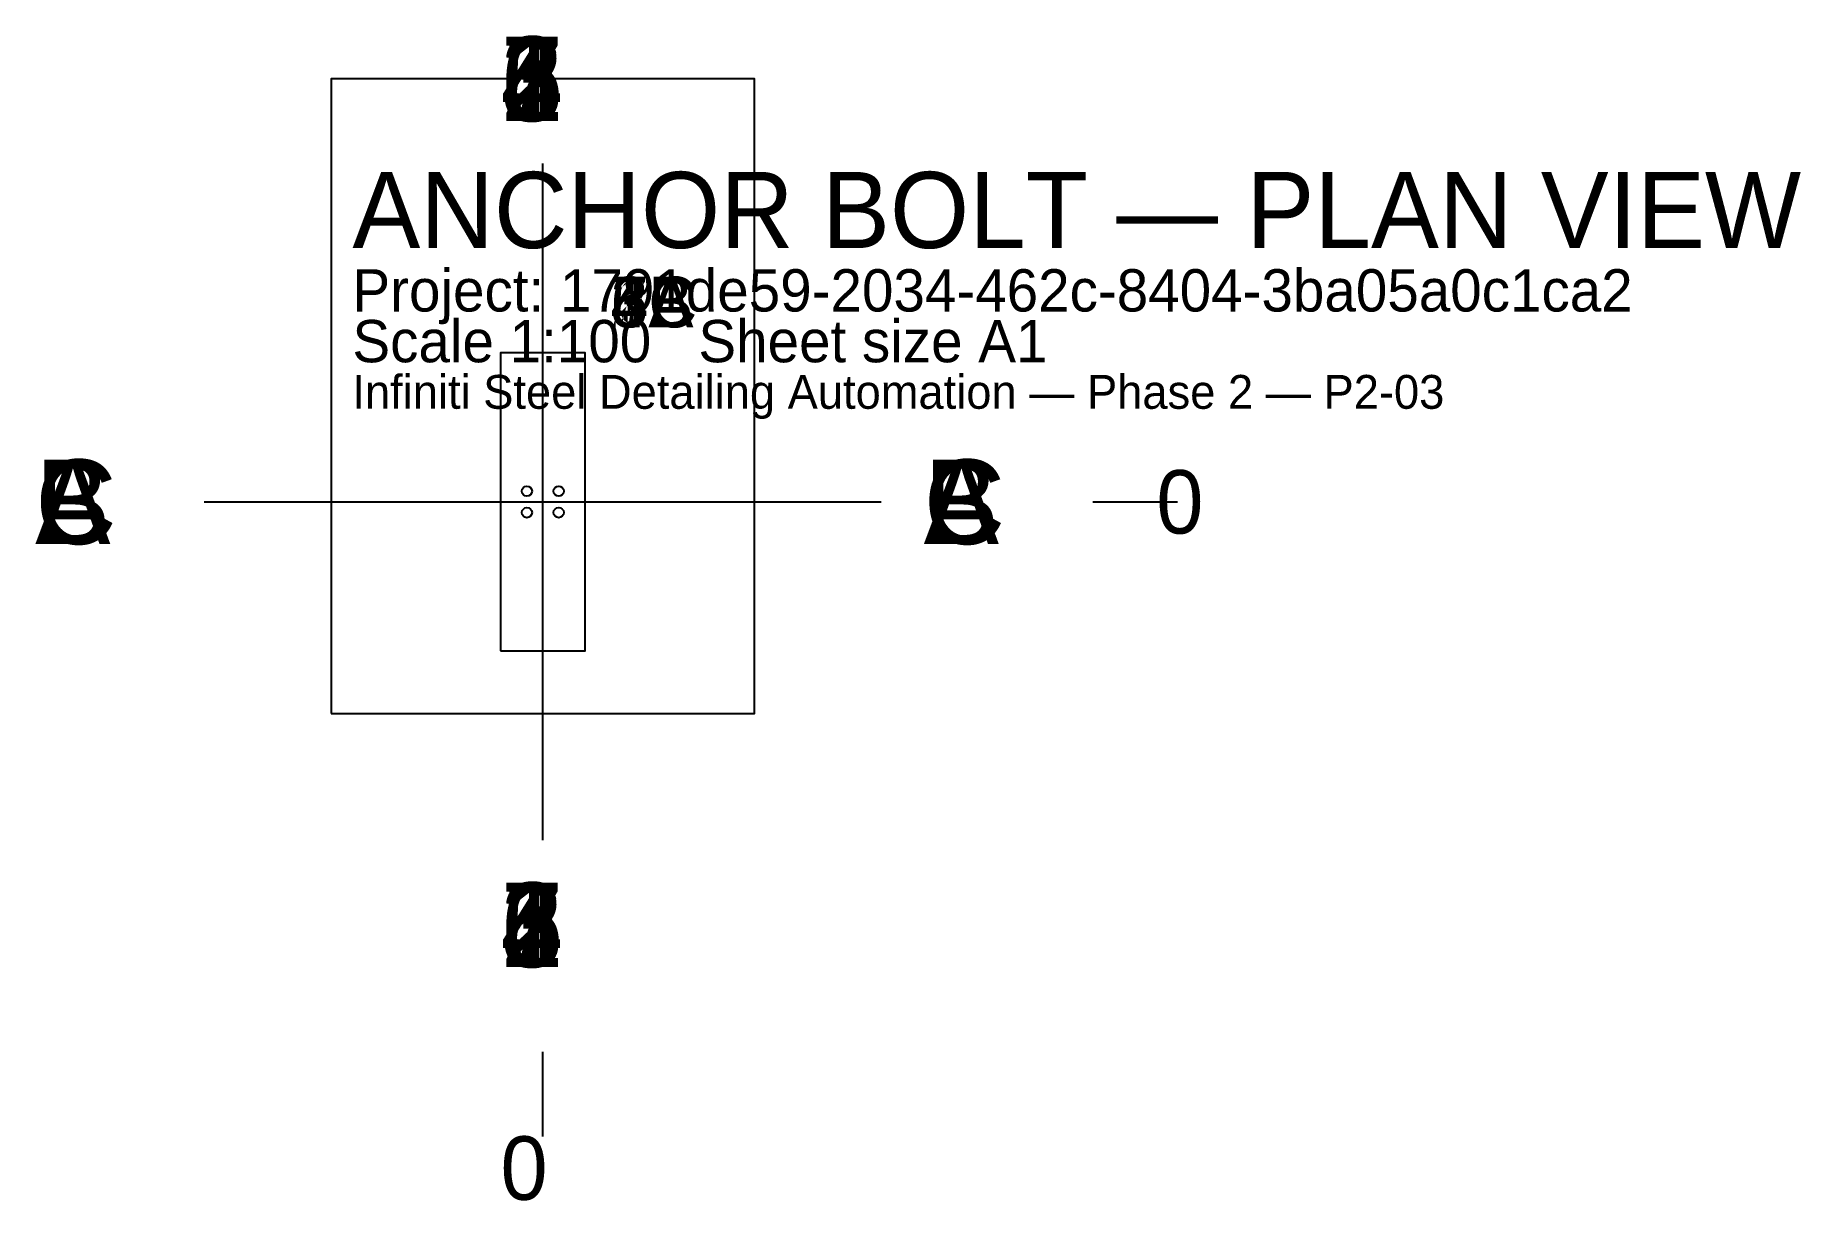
# Model space of a CAD drawing. Header units: metres. Extents: x -1199 to 2973, y -1652 to 1103.
import ezdxf

# ---------------------------------------------------------------- set-up
doc = ezdxf.new("R2010")
doc.units = ezdxf.units.M
for name, color, linetype in [('BASE_PLATE', 7, 'Continuous'), ('BOLTS', 7, 'Continuous'), ('CENTRE', 7, 'Continuous'), ('DIM', 7, 'Continuous'), ('GRID', 7, 'Continuous'), ('TEXT', 7, 'Continuous')]:
    doc.layers.add(name, color=color, linetype=linetype)

msp = doc.modelspace()

# ---------------------------------------------------------------- linework, layer by layer
msp.add_lwpolyline([(-500, -500), (500, -500), (500, 1000), (-500, 1000)], close=True)
at = {"layer": 'BASE_PLATE'}
msp.add_lwpolyline([(-100, -352.405), (100, -352.405), (100, 352.405), (-100, 352.405)], close=True, dxfattribs=at)
msp.add_lwpolyline([(-100, -352.405), (100, -352.405), (100, 352.405), (-100, 352.405)], close=True, dxfattribs=at)
msp.add_lwpolyline([(-100, -352.405), (100, -352.405), (100, 352.405), (-100, 352.405)], close=True, dxfattribs=at)
msp.add_lwpolyline([(-100, -352.405), (100, -352.405), (100, 352.405), (-100, 352.405)], close=True, dxfattribs=at)
msp.add_lwpolyline([(-100, -352.405), (100, -352.405), (100, 352.405), (-100, 352.405)], close=True, dxfattribs=at)
msp.add_lwpolyline([(-100, -352.405), (100, -352.405), (100, 352.405), (-100, 352.405)], close=True, dxfattribs=at)
msp.add_lwpolyline([(-100, -352.405), (100, -352.405), (100, 352.405), (-100, 352.405)], close=True, dxfattribs=at)
msp.add_lwpolyline([(-100, -352.405), (100, -352.405), (100, 352.405), (-100, 352.405)], close=True, dxfattribs=at)
msp.add_lwpolyline([(-100, -352.405), (100, -352.405), (100, 352.405), (-100, 352.405)], close=True, dxfattribs=at)
msp.add_lwpolyline([(-100, -352.405), (100, -352.405), (100, 352.405), (-100, 352.405)], close=True, dxfattribs=at)
msp.add_lwpolyline([(-100, -352.405), (100, -352.405), (100, 352.405), (-100, 352.405)], close=True, dxfattribs=at)
msp.add_lwpolyline([(-100, -352.405), (100, -352.405), (100, 352.405), (-100, 352.405)], close=True, dxfattribs=at)
msp.add_lwpolyline([(-100, -352.405), (100, -352.405), (100, 352.405), (-100, 352.405)], close=True, dxfattribs=at)
msp.add_lwpolyline([(-100, -352.405), (100, -352.405), (100, 352.405), (-100, 352.405)], close=True, dxfattribs=at)
msp.add_lwpolyline([(-100, -352.405), (100, -352.405), (100, 352.405), (-100, 352.405)], close=True, dxfattribs=at)
msp.add_lwpolyline([(-100, -352.405), (100, -352.405), (100, 352.405), (-100, 352.405)], close=True, dxfattribs=at)
msp.add_lwpolyline([(-100, -352.405), (100, -352.405), (100, 352.405), (-100, 352.405)], close=True, dxfattribs=at)
msp.add_lwpolyline([(-100, -352.405), (100, -352.405), (100, 352.405), (-100, 352.405)], close=True, dxfattribs=at)
msp.add_lwpolyline([(-100, -352.405), (100, -352.405), (100, 352.405), (-100, 352.405)], close=True, dxfattribs=at)
msp.add_lwpolyline([(-100, -352.405), (100, -352.405), (100, 352.405), (-100, 352.405)], close=True, dxfattribs=at)
msp.add_lwpolyline([(-100, -352.405), (100, -352.405), (100, 352.405), (-100, 352.405)], close=True, dxfattribs=at)
at = {"layer": 'BOLTS'}
for centre in [(-37.5, 25.4), (-37.5, 25.4), (-37.5, 25.4), (-37.5, 25.4), (-37.5, 25.4), (-37.5, 25.4), (-37.5, 25.4), (-37.5, 25.4), (-37.5, 25.4), (-37.5, 25.4), (-37.5, 25.4), (-37.5, 25.4), (-37.5, 25.4), (-37.5, 25.4), (-37.5, 25.4), (-37.5, 25.4), (-37.5, 25.4), (-37.5, 25.4), (-37.5, 25.4), (-37.5, 25.4), (-37.5, 25.4), (37.5, 25.4), (37.5, 25.4), (37.5, 25.4), (37.5, 25.4), (37.5, 25.4), (37.5, 25.4), (37.5, 25.4), (37.5, 25.4), (37.5, 25.4), (37.5, 25.4), (37.5, 25.4), (37.5, 25.4), (37.5, 25.4), (37.5, 25.4), (37.5, 25.4), (37.5, 25.4), (37.5, 25.4), (37.5, 25.4), (37.5, 25.4), (37.5, 25.4), (37.5, 25.4), (-37.5, -25.4), (-37.5, -25.4), (-37.5, -25.4), (-37.5, -25.4), (-37.5, -25.4), (-37.5, -25.4), (-37.5, -25.4), (-37.5, -25.4), (-37.5, -25.4), (-37.5, -25.4), (-37.5, -25.4), (-37.5, -25.4), (-37.5, -25.4), (-37.5, -25.4), (-37.5, -25.4), (-37.5, -25.4), (-37.5, -25.4), (-37.5, -25.4), (-37.5, -25.4), (-37.5, -25.4), (-37.5, -25.4), (37.5, -25.4), (37.5, -25.4), (37.5, -25.4), (37.5, -25.4), (37.5, -25.4), (37.5, -25.4), (37.5, -25.4), (37.5, -25.4), (37.5, -25.4), (37.5, -25.4), (37.5, -25.4), (37.5, -25.4), (37.5, -25.4), (37.5, -25.4), (37.5, -25.4), (37.5, -25.4), (37.5, -25.4), (37.5, -25.4), (37.5, -25.4), (37.5, -25.4), (37.5, -25.4)]:
    msp.add_circle(centre, 12, dxfattribs=at)
at = {"layer": 'CENTRE'}
for p, q in [((0, -400), (0, 400)), ((0, -400), (0, 400)), ((0, -400), (0, 400)), ((0, -400), (0, 400)), ((0, -400), (0, 400)), ((0, -400), (0, 400)), ((0, -400), (0, 400)), ((0, -400), (0, 400)), ((0, -400), (0, 400)), ((0, -400), (0, 400)), ((0, -400), (0, 400)), ((0, -400), (0, 400)), ((0, -400), (0, 400)), ((0, -400), (0, 400)), ((0, -400), (0, 400)), ((0, -400), (0, 400)), ((0, -400), (0, 400)), ((0, -400), (0, 400)), ((0, -400), (0, 400)), ((0, -400), (0, 400)), ((0, -400), (0, 400)), ((-400, 0), (400, 0)), ((-400, 0), (400, 0)), ((-400, 0), (400, 0)), ((-400, 0), (400, 0)), ((-400, 0), (400, 0)), ((-400, 0), (400, 0)), ((-400, 0), (400, 0)), ((-400, 0), (400, 0)), ((-400, 0), (400, 0)), ((-400, 0), (400, 0)), ((-400, 0), (400, 0)), ((-400, 0), (400, 0)), ((-400, 0), (400, 0)), ((-400, 0), (400, 0)), ((-400, 0), (400, 0)), ((-400, 0), (400, 0)), ((-400, 0), (400, 0)), ((-400, 0), (400, 0)), ((-400, 0), (400, 0)), ((-400, 0), (400, 0)), ((-400, 0), (400, 0))]:
    msp.add_line(p, q, dxfattribs=at)
at = {"layer": 'DIM'}
for p, q in [((1300, 0), (1500, 0)), ((1300, 0), (1500, 0)), ((1300, 0), (1500, 0)), ((1300, 0), (1500, 0)), ((1400, 0), (1400, 0)), ((1400, 0), (1400, 0)), ((0, -1500), (0, -1300)), ((0, -1500), (0, -1300)), ((0, -1500), (0, -1300)), ((0, -1500), (0, -1300)), ((0, -1500), (0, -1300)), ((0, -1500), (0, -1300)), ((0, -1500), (0, -1300)), ((0, -1500), (0, -1300)), ((0, -1500), (0, -1300)), ((0, -1500), (0, -1300)), ((0, -1500), (0, -1300)), ((0, -1500), (0, -1300)), ((0, -1400), (0, -1400)), ((0, -1400), (0, -1400)), ((0, -1400), (0, -1400)), ((0, -1400), (0, -1400)), ((0, -1400), (0, -1400)), ((0, -1400), (0, -1400))]:
    msp.add_line(p, q, dxfattribs=at)
at = {"layer": 'GRID'}
for p, q in [((0, -800), (0, 800)), ((0, -800), (0, 800)), ((0, -800), (0, 800)), ((0, -800), (0, 800)), ((0, -800), (0, 800)), ((0, -800), (0, 800)), ((0, -800), (0, 800)), ((-800, 0), (800, 0)), ((-800, 0), (800, 0)), ((-800, 0), (800, 0))]:
    msp.add_line(p, q, dxfattribs=at)

# ---------------------------------------------------------------- texts
for s, height, p in [('ANCHOR BOLT — PLAN VIEW', 180, (-450, 600)), ('Project: 1791de59-2034-462c-8404-3ba05a0c1ca2', 100, (-450, 450)), ('Scale 1:100   Sheet size A1', 100, (-450, 330)), ('Infiniti Steel Detailing Automation — Phase 2 — P2-03', 80, (-450, 220))]:
    msp.add_text(s, height=height).set_placement(p)
at = {"layer": 'DIM'}
for p in [(1450, -75), (1450, -75), (-100, -1650), (-100, -1650), (-100, -1650), (-100, -1650), (-100, -1650), (-100, -1650)]:
    msp.add_text('0', height=150, dxfattribs=at).set_placement(p)
at = {"layer": 'TEXT'}
for s, height, p in [('4', 200, (-100, 900)), ('3', 200, (-100, 900)), ('5', 200, (-100, 900)), ('2', 200, (-100, 900)), ('6', 200, (-100, 900)), ('7', 200, (-100, 900)), ('1', 200, (-100, 900)), ('4C', 120, (160, 412.405)), ('4B', 120, (160, 412.405)), ('4A', 120, (160, 412.405)), ('3C', 120, (160, 412.405)), ('3B', 120, (160, 412.405)), ('3A', 120, (160, 412.405)), ('5C', 120, (160, 412.405)), ('5B', 120, (160, 412.405)), ('5A', 120, (160, 412.405)), ('2C', 120, (160, 412.405)), ('2B', 120, (160, 412.405)), ('2A', 120, (160, 412.405)), ('6C', 120, (160, 412.405)), ('6B', 120, (160, 412.405)), ('6A', 120, (160, 412.405)), ('7C', 120, (160, 412.405)), ('7B', 120, (160, 412.405)), ('7A', 120, (160, 412.405)), ('1C', 120, (160, 412.405)), ('1B', 120, (160, 412.405)), ('1A', 120, (160, 412.405)), ('A', 200, (-1200, -100)), ('C', 200, (-1200, -100)), ('B', 200, (-1200, -100)), ('A', 200, (900, -100)), ('C', 200, (900, -100)), ('B', 200, (900, -100)), ('4', 200, (-100, -1100)), ('3', 200, (-100, -1100)), ('5', 200, (-100, -1100)), ('2', 200, (-100, -1100)), ('6', 200, (-100, -1100)), ('7', 200, (-100, -1100)), ('1', 200, (-100, -1100))]:
    msp.add_text(s, height=height, dxfattribs=at).set_placement(p)

doc.saveas('drawing.dxf')
